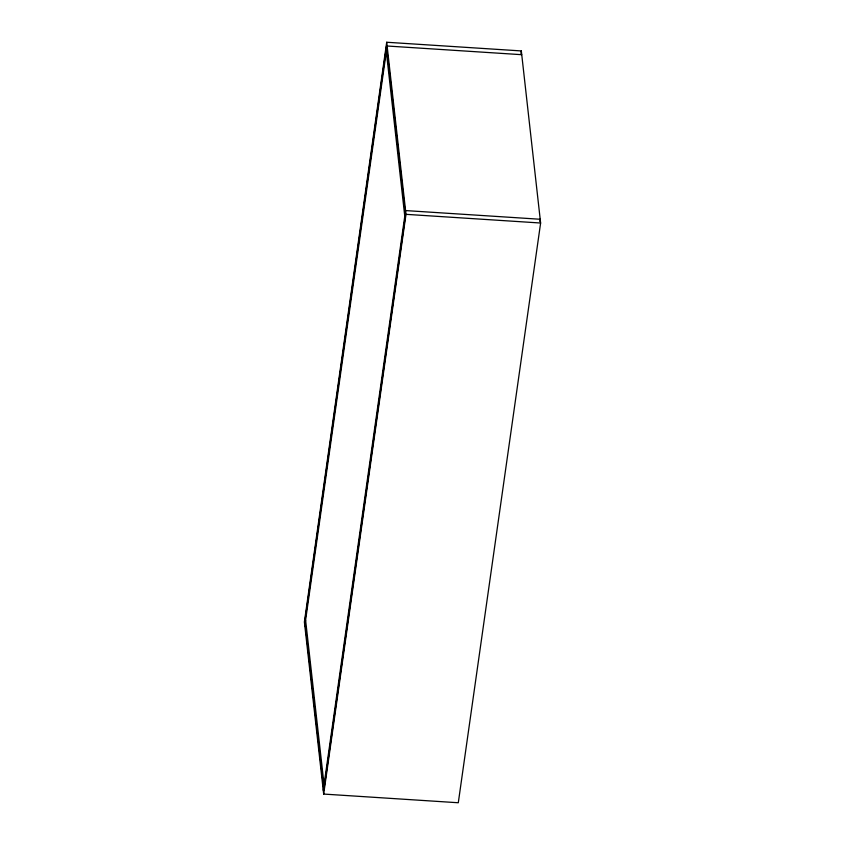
<?xml version="1.0" encoding="UTF-8"?>
<svg xmlns="http://www.w3.org/2000/svg" width="845" height="845" viewBox="0 0 845 845"><rect width="100%" height="100%" fill="white"/><g stroke="black" fill="none" stroke-linecap="round" stroke-linejoin="round"><path stroke-width="1.27" d="M386.704 42.25L304.38 621.983L323.677 794.068L458.296 802.75L540.62 223.017L521.323 50.932L386.704 42.25L406.001 214.334L323.677 794.068M304.802 625.744L387.126 46.01L521.745 54.693M323.255 790.307L405.579 210.574L540.198 219.256L539.881 221.506M520.953 53.541L521.323 50.932M406.001 214.334L540.62 223.017M386.323 51.651L404.776 216.214M305.594 620.114L324.058 784.667M386.535 46.274L304.897 621.181L323.836 790.043L405.484 215.137L386.535 46.274"/></g></svg>
